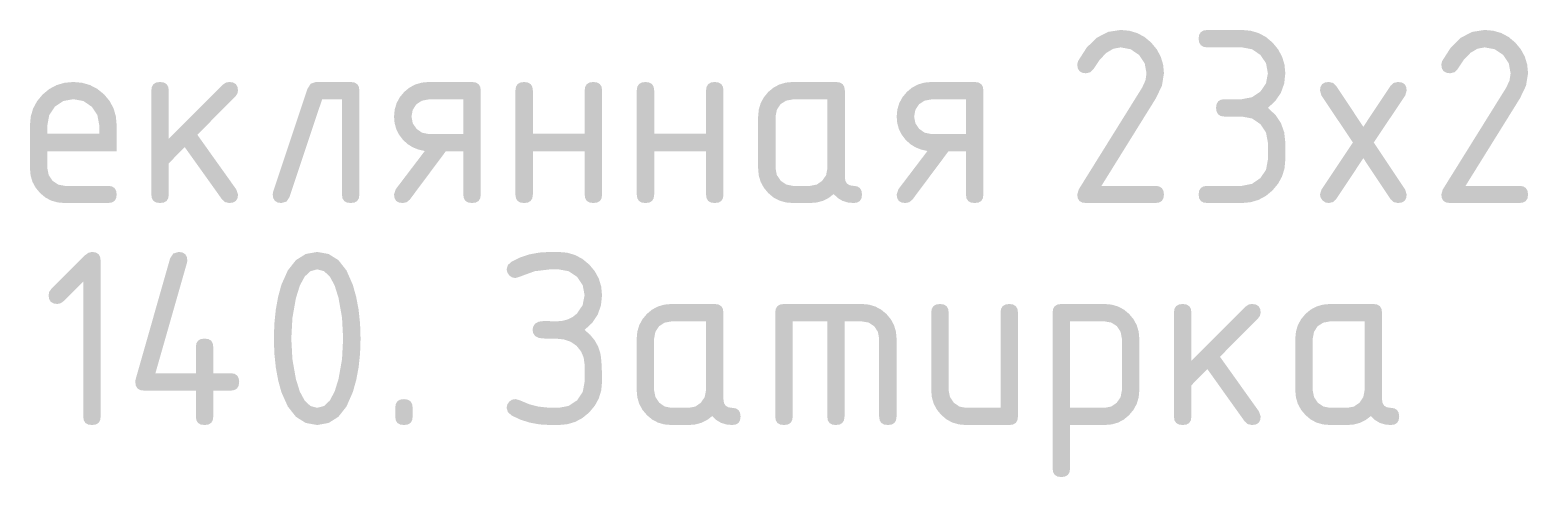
# Model space of a CAD drawing. Header units: millimetres. Extents: x 0 to 1189, y 0 to 841.
# Drawn here: x 1035.58 to 1061.77, y 709.34 to 717.15 of the extents above; entities that cross this region are included whole.
import ezdxf

# ---------------------------------------------------------------- set-up
doc = ezdxf.new("R2010")
doc.units = ezdxf.units.MM

msp = doc.modelspace()

# ---------------------------------------------------------------- hatches: boundary and pattern name
h = msp.add_hatch(color=7)
h.dxf.hatch_style = 2
h.paths.add_polyline_path([(1054.647809, 717.154858), (1054.798385, 717.141344), (1054.938368, 717.100494), (1055.066465, 717.031842), (1055.181385, 716.934923), (1055.278761, 716.818074), (1055.348955, 716.689701), (1055.39145, 716.549442), (1055.40573, 716.396937), (1055.370659, 716.180585), (1055.265721, 715.960925), (1054.313221, 714.428547), (1055.253043, 714.428547), (1055.319921, 714.419038), (1055.367627, 714.390513), (1055.396213, 714.342971), (1055.40573, 714.276411), (1055.396213, 714.210223), (1055.367627, 714.164032), (1055.319921, 714.136963), (1055.253043, 714.128135), (1054.042575, 714.128135), (1053.975697, 714.136963), (1053.927991, 714.164032), (1053.899405, 714.210223), (1053.889888, 714.276411), (1053.915244, 714.365157), (1055.02484, 716.147236), (1055.081891, 716.270639), (1055.100908, 716.396937), (1055.068593, 716.572361), (1054.969719, 716.718846), (1054.82282, 716.817721), (1054.647809, 716.850036), (1054.520719, 716.826256), (1054.399624, 716.754882), (1054.28411, 716.635863), (1054.173764, 716.469146), (1054.119125, 716.415678), (1054.042575, 716.396937), (1053.975697, 716.406531), (1053.927991, 716.435246), (1053.899405, 716.482978), (1053.889888, 716.549623), (1053.902566, 716.608603), (1054.055985, 716.847667), (1054.230746, 717.018363), (1054.427728, 717.120743)])
h = msp.add_hatch(color=7)
h.dxf.hatch_style = 2
h.paths.add_polyline_path([(1056.769629, 715.639567), (1056.464807, 715.639567), (1056.400479, 715.649075), (1056.354082, 715.677601), (1056.325978, 715.725143), (1056.31653, 715.791702), (1056.325978, 715.85858), (1056.354082, 715.906286), (1056.400479, 715.934872), (1056.464807, 715.944389), (1056.769629, 715.944389), (1056.94464, 715.978151), (1057.091539, 716.075578), (1057.190413, 716.221995), (1057.222728, 716.396937), (1057.190413, 716.572361), (1057.091539, 716.718846), (1056.94464, 716.817721), (1056.769629, 716.850036), (1056.164395, 716.850036), (1056.097517, 716.859553), (1056.049811, 716.888138), (1056.021225, 716.935844), (1056.011708, 717.002722), (1056.021225, 717.069281), (1056.049811, 717.116824), (1056.097517, 717.145349), (1056.164395, 717.154858), (1056.769629, 717.154858), (1056.920206, 717.141344), (1057.060189, 717.100494), (1057.188286, 717.031842), (1057.303206, 716.934923), (1057.400581, 716.817531), (1057.470775, 716.688254), (1057.51327, 716.547815), (1057.52755, 716.396937), (1057.508447, 716.218498), (1057.451207, 716.057939), (1057.355933, 715.915571), (1057.222728, 715.791702), (1057.355933, 715.668066), (1057.451207, 715.525672), (1057.508447, 715.364984), (1057.52755, 715.186468), (1057.52755, 714.881646), (1057.51327, 714.731689), (1057.470775, 714.59274), (1057.400581, 714.46485), (1057.303206, 714.348069), (1057.186426, 714.251383), (1057.058535, 714.182705), (1056.919586, 714.141725), (1056.769629, 714.128135), (1056.164395, 714.128135), (1056.097517, 714.136963), (1056.049811, 714.164032), (1056.021225, 714.210223), (1056.011708, 714.276411), (1056.021225, 714.342971), (1056.049811, 714.390513), (1056.097517, 714.419038), (1056.164395, 714.428547), (1056.769629, 714.428547), (1056.94464, 714.463067), (1057.091539, 714.564146), (1057.190413, 714.709184), (1057.222728, 714.886056), (1057.222728, 715.186468), (1057.190413, 715.361479), (1057.091539, 715.508378), (1056.94464, 715.607252)])
h = msp.add_hatch(color=7)
h.dxf.hatch_style = 2
h.paths.add_polyline_path([(1061.01327, 717.154858), (1061.163847, 717.141344), (1061.303829, 717.100494), (1061.431927, 717.031842), (1061.546846, 716.934923), (1061.644222, 716.818074), (1061.714416, 716.689701), (1061.756911, 716.549442), (1061.771191, 716.396937), (1061.73612, 716.180585), (1061.631182, 715.960925), (1060.678682, 714.428547), (1061.618504, 714.428547), (1061.685382, 714.419038), (1061.733088, 714.390513), (1061.761674, 714.342971), (1061.771191, 714.276411), (1061.761674, 714.210223), (1061.733088, 714.164032), (1061.685382, 714.136963), (1061.618504, 714.128135), (1060.408036, 714.128135), (1060.341158, 714.136963), (1060.293452, 714.164032), (1060.264866, 714.210223), (1060.255349, 714.276411), (1060.280705, 714.365157), (1061.390301, 716.147236), (1061.447352, 716.270639), (1061.466369, 716.396937), (1061.434054, 716.572361), (1061.33518, 716.718846), (1061.188281, 716.817721), (1061.01327, 716.850036), (1060.88618, 716.826256), (1060.765085, 716.754882), (1060.649571, 716.635863), (1060.539225, 716.469146), (1060.484586, 716.415678), (1060.408036, 716.396937), (1060.341158, 716.406531), (1060.293452, 716.435246), (1060.264866, 716.482978), (1060.255349, 716.549623), (1060.268027, 716.608603), (1060.421446, 716.847667), (1060.596207, 717.018363), (1060.793189, 717.120743)])
h = msp.add_hatch(color=7)
h.paths.add_polyline_path([(1036.337576, 715.944389), (1036.162565, 715.912074), (1036.015666, 715.8132), (1035.916792, 715.666301), (1035.884477, 715.49129), (1035.884477, 715.338603), (1036.790675, 715.338603), (1036.790675, 715.49129), (1036.75836, 715.666301), (1036.659486, 715.8132), (1036.512587, 715.912074)])
h.paths.add_polyline_path([(1035.884477, 715.034332), (1035.884477, 714.733369), (1035.906801, 714.617752), (1035.973774, 714.517844), (1036.071546, 714.450871), (1036.185441, 714.428547), (1036.94281, 714.428547), (1037.009688, 714.419038), (1037.057394, 714.390513), (1037.08598, 714.342971), (1037.095497, 714.276411), (1037.08598, 714.210223), (1037.057394, 714.164032), (1037.009688, 714.136963), (1036.94281, 714.128135), (1036.185441, 714.128135), (1036.063028, 714.138599), (1035.950692, 714.170509), (1035.848794, 714.22464), (1035.757698, 714.301767), (1035.679881, 714.394785), (1035.624235, 714.496898), (1035.590808, 714.609346), (1035.579655, 714.733369), (1035.579655, 715.48688), (1035.593254, 715.639386), (1035.634294, 715.779644), (1035.703136, 715.908017), (1035.800141, 716.024866), (1035.916671, 716.121553), (1036.044881, 716.190231), (1036.185079, 716.23121), (1036.337576, 716.244801), (1036.490073, 716.231271), (1036.630271, 716.190713), (1036.758481, 716.123181), (1036.875011, 716.028725), (1036.972016, 715.912195), (1037.040858, 715.783985), (1037.081897, 715.643787), (1037.095497, 715.49129), (1037.095497, 715.034332)])
h = msp.add_hatch(color=7)
h.dxf.hatch_style = 2
h.paths.add_polyline_path([(1038.006297, 715.249858), (1038.958797, 716.202358), (1039.005306, 716.234742), (1039.064631, 716.244801), (1039.131509, 716.235353), (1039.179215, 716.20725), (1039.2078, 716.160853), (1039.217317, 716.096524), (1039.205053, 716.038853), (1039.170464, 715.990691), (1038.505698, 715.322067), (1039.187552, 714.365157), (1039.217317, 714.276411), (1039.2078, 714.210223), (1039.179215, 714.164032), (1039.131509, 714.136963), (1039.064631, 714.128135), (1038.991733, 714.143913), (1038.937851, 714.191524), (1038.285764, 715.10599), (1038.006297, 714.822666), (1038.006297, 714.276411), (1037.996789, 714.210223), (1037.968264, 714.164032), (1037.920721, 714.136963), (1037.854162, 714.128135), (1037.787284, 714.136963), (1037.739578, 714.164032), (1037.710992, 714.210223), (1037.701475, 714.276411), (1037.701475, 716.096524), (1037.710992, 716.160853), (1037.739578, 716.20725), (1037.787284, 716.235353), (1037.854162, 716.244801), (1037.920721, 716.235353), (1037.968264, 716.20725), (1037.996789, 716.160853), (1038.006297, 716.096524)])
h = msp.add_hatch(color=7)
h.dxf.hatch_style = 2
h.paths.add_polyline_path([(1040.581217, 716.244801), (1041.186451, 716.244801), (1041.253329, 716.235353), (1041.301035, 716.20725), (1041.329621, 716.160853), (1041.339138, 716.096524), (1041.339138, 714.276411), (1041.329621, 714.210223), (1041.301035, 714.164032), (1041.253329, 714.136963), (1041.186451, 714.128135), (1041.119892, 714.136963), (1041.07235, 714.164032), (1041.043824, 714.210223), (1041.034316, 714.276411), (1041.034316, 715.939979), (1040.68705, 715.939979), (1040.11544, 714.229558), (1040.064728, 714.153422), (1039.975982, 714.128135), (1039.909104, 714.137643), (1039.861399, 714.166168), (1039.832813, 714.213711), (1039.823296, 714.28027), (1039.832115, 714.327123), (1040.429081, 716.12188), (1040.489026, 716.215173)])
h = msp.add_hatch(color=7)
h.paths.add_polyline_path([(1042.483102, 715.038191), (1042.372747, 715.062307), (1042.271229, 715.102959), (1042.179322, 715.160974), (1042.097803, 715.23718), (1042.030925, 715.326408), (1041.983219, 715.422664), (1041.954633, 715.526774), (1041.945116, 715.639567), (1041.95627, 715.76173), (1041.989696, 715.874385), (1042.045343, 715.977531), (1042.123159, 716.071168), (1042.214256, 716.146435), (1042.316153, 716.200773), (1042.428489, 716.233717), (1042.550902, 716.244801), (1043.308272, 716.244801), (1043.375149, 716.235353), (1043.422855, 716.20725), (1043.451441, 716.160853), (1043.460958, 716.096524), (1043.460958, 714.276411), (1043.451441, 714.210223), (1043.422855, 714.164032), (1043.375149, 714.136963), (1043.308272, 714.128135), (1043.241712, 714.136963), (1043.19417, 714.164032), (1043.165645, 714.210223), (1043.156136, 714.276411), (1043.156136, 715.034332), (1042.851314, 715.034332), (1042.220173, 714.187666), (1042.165396, 714.141984), (1042.097803, 714.128135), (1042.030925, 714.136963), (1041.983219, 714.164032), (1041.954633, 714.210223), (1041.945116, 714.276411), (1041.974882, 714.369567)])
h.paths.add_polyline_path([(1042.249938, 715.639567), (1042.272262, 715.523467), (1042.339235, 715.42349), (1042.437007, 715.357), (1042.550902, 715.334745), (1043.156136, 715.334745), (1043.156136, 715.939979), (1042.550902, 715.939979), (1042.433148, 715.918206), (1042.334825, 715.855092), (1042.271711, 715.756838)])
h = msp.add_hatch(color=7)
h.dxf.hatch_style = 2
h.paths.add_polyline_path([(1044.371759, 715.034332), (1044.371759, 714.276411), (1044.36225, 714.210223), (1044.333725, 714.164032), (1044.286182, 714.136963), (1044.219623, 714.128135), (1044.152745, 714.136963), (1044.105039, 714.164032), (1044.076454, 714.210223), (1044.066937, 714.276411), (1044.066937, 716.096524), (1044.076454, 716.160853), (1044.105039, 716.20725), (1044.152745, 716.235353), (1044.219623, 716.244801), (1044.286182, 716.235353), (1044.333725, 716.20725), (1044.36225, 716.160853), (1044.371759, 716.096524), (1044.371759, 715.338603), (1045.277956, 715.338603), (1045.277956, 716.096524), (1045.287465, 716.160853), (1045.31599, 716.20725), (1045.363533, 716.235353), (1045.430092, 716.244801), (1045.49697, 716.235353), (1045.544676, 716.20725), (1045.573261, 716.160853), (1045.582779, 716.096524), (1045.582779, 714.276411), (1045.573261, 714.210223), (1045.544676, 714.164032), (1045.49697, 714.136963), (1045.430092, 714.128135), (1045.363533, 714.136963), (1045.31599, 714.164032), (1045.287465, 714.210223), (1045.277956, 714.276411), (1045.277956, 715.034332)])
h = msp.add_hatch(color=7)
h.dxf.hatch_style = 2
h.paths.add_polyline_path([(1046.493579, 715.034332), (1046.493579, 714.276411), (1046.484071, 714.210223), (1046.455545, 714.164032), (1046.408003, 714.136963), (1046.341444, 714.128135), (1046.274566, 714.136963), (1046.22686, 714.164032), (1046.198274, 714.210223), (1046.188757, 714.276411), (1046.188757, 716.096524), (1046.198274, 716.160853), (1046.22686, 716.20725), (1046.274566, 716.235353), (1046.341444, 716.244801), (1046.408003, 716.235353), (1046.455545, 716.20725), (1046.484071, 716.160853), (1046.493579, 716.096524), (1046.493579, 715.338603), (1047.399777, 715.338603), (1047.399777, 716.096524), (1047.409285, 716.160853), (1047.437811, 716.20725), (1047.485353, 716.235353), (1047.551912, 716.244801), (1047.61879, 716.235353), (1047.666496, 716.20725), (1047.695082, 716.160853), (1047.704599, 716.096524), (1047.704599, 714.276411), (1047.695082, 714.210223), (1047.666496, 714.164032), (1047.61879, 714.136963), (1047.551912, 714.128135), (1047.485353, 714.136963), (1047.437811, 714.164032), (1047.409285, 714.210223), (1047.399777, 714.276411), (1047.399777, 715.034332)])
h = msp.add_hatch(color=7)
h.paths.add_polyline_path([(1049.521597, 715.939979), (1048.916363, 715.939979), (1048.79861, 715.918206), (1048.700287, 715.855092), (1048.637172, 715.756838), (1048.615399, 715.639567), (1048.615399, 714.733369), (1048.637724, 714.617752), (1048.704696, 714.517844), (1048.802468, 714.450871), (1048.916363, 714.428547), (1049.220634, 714.428547), (1049.336182, 714.450871), (1049.4323, 714.517844), (1049.499273, 714.616098), (1049.521597, 714.733369)])
h.paths.add_polyline_path([(1050.126832, 714.276411), (1050.117383, 714.210223), (1050.08928, 714.164032), (1050.042883, 714.136963), (1049.978555, 714.128135), (1049.876158, 714.137712), (1049.784458, 714.16672), (1049.70299, 714.215571), (1049.631289, 714.28468), (1049.541622, 714.215571), (1049.443531, 714.16672), (1049.336656, 714.137712), (1049.220634, 714.128135), (1048.916363, 714.128135), (1048.79395, 714.138599), (1048.681614, 714.170509), (1048.579717, 714.22464), (1048.48862, 714.301767), (1048.410804, 714.394785), (1048.355157, 714.496898), (1048.321731, 714.609346), (1048.310577, 714.733369), (1048.310577, 715.639567), (1048.321731, 715.76173), (1048.355157, 715.874385), (1048.410804, 715.977531), (1048.48862, 716.071168), (1048.579717, 716.146435), (1048.681614, 716.200773), (1048.79395, 716.233717), (1048.916363, 716.244801), (1049.673733, 716.244801), (1049.740611, 716.235353), (1049.788317, 716.20725), (1049.816902, 716.160853), (1049.826419, 716.096524), (1049.826419, 714.581234), (1049.835928, 714.514356), (1049.864453, 714.46665), (1049.911995, 714.438064), (1049.978555, 714.428547), (1050.042883, 714.419038), (1050.08928, 714.390513), (1050.117383, 714.342971)])
h = msp.add_hatch(color=7)
h.paths.add_polyline_path([(1051.271091, 715.038191), (1051.160736, 715.062307), (1051.059218, 715.102959), (1050.967311, 715.160974), (1050.885792, 715.23718), (1050.818914, 715.326408), (1050.771208, 715.422664), (1050.742622, 715.526774), (1050.733105, 715.639567), (1050.744259, 715.76173), (1050.777685, 715.874385), (1050.833332, 715.977531), (1050.911148, 716.071168), (1051.002245, 716.146435), (1051.104142, 716.200773), (1051.216478, 716.233717), (1051.338891, 716.244801), (1052.096261, 716.244801), (1052.163139, 716.235353), (1052.210845, 716.20725), (1052.23943, 716.160853), (1052.248947, 716.096524), (1052.248947, 714.276411), (1052.23943, 714.210223), (1052.210845, 714.164032), (1052.163139, 714.136963), (1052.096261, 714.128135), (1052.029701, 714.136963), (1051.982159, 714.164032), (1051.953634, 714.210223), (1051.944125, 714.276411), (1051.944125, 715.034332), (1051.639303, 715.034332), (1051.008162, 714.187666), (1050.953385, 714.141984), (1050.885792, 714.128135), (1050.818914, 714.136963), (1050.771208, 714.164032), (1050.742622, 714.210223), (1050.733105, 714.276411), (1050.762871, 714.369567)])
h.paths.add_polyline_path([(1051.037927, 715.639567), (1051.060252, 715.523467), (1051.127224, 715.42349), (1051.224996, 715.357), (1051.338891, 715.334745), (1051.944125, 715.334745), (1051.944125, 715.939979), (1051.338891, 715.939979), (1051.221138, 715.918206), (1051.122814, 715.855092), (1051.0597, 715.756838)])
h = msp.add_hatch(color=7)
h.dxf.hatch_style = 2
h.paths.add_polyline_path([(1059.073351, 715.186468), (1059.624015, 714.360747), (1059.649371, 714.276411), (1059.639854, 714.210223), (1059.611268, 714.164032), (1059.563562, 714.136963), (1059.496684, 714.128135), (1059.423786, 714.143913), (1059.369905, 714.191524), (1058.89145, 714.911411), (1058.412995, 714.191524), (1058.359114, 714.143913), (1058.286215, 714.128135), (1058.228544, 714.138194), (1058.180382, 714.170578), (1058.145793, 714.220394), (1058.133529, 714.276411), (1058.158885, 714.360747), (1058.709549, 715.186468), (1058.158885, 716.007779), (1058.133529, 716.096524), (1058.143046, 716.160853), (1058.171631, 716.20725), (1058.219337, 716.235353), (1058.286215, 716.244801), (1058.359114, 716.229023), (1058.412995, 716.181411), (1058.89145, 715.461524), (1059.369905, 716.181411), (1059.423786, 716.229023), (1059.496684, 716.244801), (1059.563562, 716.235973), (1059.611268, 716.208903), (1059.639854, 716.162713), (1059.649371, 716.096524), (1059.624015, 716.007779)])
h = msp.add_hatch(color=7)
h.dxf.hatch_style = 2
h.paths.add_polyline_path([(1036.511332, 712.756041), (1036.164066, 712.408776), (1036.115904, 712.374669), (1036.058233, 712.362473), (1035.991355, 712.371982), (1035.943649, 712.400507), (1035.915063, 712.44805), (1035.905546, 712.514609), (1035.915606, 712.572486), (1035.94799, 712.620442), (1036.540546, 713.21355), (1036.602006, 713.257303), (1036.663467, 713.27253), (1036.730026, 713.263021), (1036.777569, 713.234496), (1036.806094, 713.186954), (1036.815602, 713.120394), (1036.815602, 710.394084), (1036.806094, 710.327895), (1036.777569, 710.281705), (1036.730026, 710.254635), (1036.663467, 710.245807), (1036.596908, 710.254635), (1036.549365, 710.281705), (1036.52084, 710.327895), (1036.511332, 710.394084)])
h = msp.add_hatch(color=7)
h.dxf.hatch_style = 2
h.paths.add_polyline_path([(1037.421573, 710.999318), (1037.425983, 711.041762), (1038.031217, 713.162838), (1038.084892, 713.244556), (1038.179494, 713.27253), (1038.246053, 713.263021), (1038.293596, 713.234496), (1038.322121, 713.186954), (1038.33163, 713.120394), (1038.323361, 713.077951), (1037.773249, 711.152005), (1038.479907, 711.152005), (1038.479907, 711.608962), (1038.489424, 711.674918), (1038.518009, 711.721134), (1038.565715, 711.748333), (1038.632593, 711.757239), (1038.699152, 711.748333), (1038.746695, 711.721134), (1038.77522, 711.674918), (1038.784729, 711.608962), (1038.784729, 711.152005), (1039.089551, 711.152005), (1039.153879, 711.14241), (1039.200276, 711.113695), (1039.228379, 711.065963), (1039.237828, 710.999318), (1039.228379, 710.932759), (1039.200276, 710.885216), (1039.153879, 710.856691), (1039.089551, 710.847183), (1038.784729, 710.847183), (1038.784729, 710.394084), (1038.77522, 710.327895), (1038.746695, 710.281705), (1038.699152, 710.254635), (1038.632593, 710.245807), (1038.565715, 710.254635), (1038.518009, 710.281705), (1038.489424, 710.327895), (1038.479907, 710.394084), (1038.479907, 710.847183), (1037.57426, 710.847183), (1037.507382, 710.856691), (1037.459676, 710.885216), (1037.43109, 710.932759)])
h = msp.add_hatch(color=7)
h.paths.add_polyline_path([(1041.054978, 711.757239), (1041.03541, 712.123935), (1040.974501, 712.468307), (1040.906125, 712.687492), (1040.82147, 712.843478), (1040.720175, 712.936728), (1040.60188, 712.967708), (1040.485211, 712.936659), (1040.383736, 712.842926), (1040.298177, 712.685632), (1040.229258, 712.463897), (1040.168349, 712.118423), (1040.148781, 711.757239), (1040.168349, 711.394126), (1040.229258, 711.05003), (1040.297635, 710.830155), (1040.382289, 710.672654), (1040.483584, 710.577888), (1040.60188, 710.546219), (1040.720175, 710.577888), (1040.82147, 710.672654), (1040.906125, 710.830155), (1040.974501, 711.05003), (1041.03541, 711.394126)])
h.paths.add_polyline_path([(1041.359801, 711.757239), (1041.351093, 711.496118), (1041.325281, 711.252877), (1041.282828, 711.027826), (1041.224202, 710.821276), (1041.113399, 710.569043), (1040.971952, 710.389261), (1040.801049, 710.281619), (1040.60188, 710.245807), (1040.401013, 710.281619), (1040.229809, 710.389261), (1040.087957, 710.569043), (1039.975148, 710.821276), (1039.91907, 711.027826), (1039.877927, 711.252877), (1039.852597, 711.496118), (1039.843959, 711.757239), (1039.852597, 712.020668), (1039.877927, 712.265184), (1039.91907, 712.490683), (1039.975148, 712.697061), (1040.087957, 712.949526), (1040.229809, 713.129283), (1040.401013, 713.236796), (1040.60188, 713.27253), (1040.801049, 713.236796), (1040.971952, 713.129283), (1041.113399, 712.949526), (1041.224202, 712.697061), (1041.282828, 712.488822), (1041.325281, 712.26353), (1041.351093, 712.020048)])
h = msp.add_hatch(color=7)
h.dxf.hatch_style = 2
h.paths.add_polyline_path([(1044.671302, 712.967708), (1044.404032, 712.935393), (1044.133867, 712.836519), (1044.066068, 712.815572), (1044.008397, 712.827561), (1043.960235, 712.861874), (1043.925646, 712.913344), (1043.913381, 712.967708), (1043.935706, 713.045222), (1044.002678, 713.103307), (1044.154125, 713.177884), (1044.31632, 713.230706), (1044.48885, 713.262134), (1044.671302, 713.27253), (1044.823438, 713.27253), (1044.973627, 713.259016), (1045.11255, 713.218166), (1045.240312, 713.149514), (1045.357014, 713.052595), (1045.454622, 712.935746), (1045.52479, 712.807373), (1045.567156, 712.667115), (1045.581359, 712.514609), (1045.562333, 712.33617), (1045.505222, 712.175611), (1045.409974, 712.033243), (1045.276537, 711.909374), (1045.37486, 711.822257), (1045.453752, 711.725475), (1045.512801, 711.619082), (1045.551593, 711.503129), (1045.563453, 711.426191), (1045.572884, 711.316336), (1045.579111, 711.173924), (1045.581359, 710.999318), (1045.567156, 710.849362), (1045.52479, 710.710412), (1045.454622, 710.582522), (1045.357014, 710.465742), (1045.240312, 710.369055), (1045.11255, 710.300377), (1044.973627, 710.259398), (1044.823438, 710.245807), (1044.671302, 710.245807), (1044.491331, 710.256142), (1044.319627, 710.287148), (1044.156605, 710.338824), (1044.002678, 710.411171), (1043.935706, 710.470634), (1043.913381, 710.546219), (1043.925646, 710.606095), (1043.960235, 710.656462), (1044.008397, 710.688846), (1044.066068, 710.698906), (1044.133867, 710.681818), (1044.308741, 710.608851), (1044.467904, 710.567716), (1044.614252, 710.552214), (1044.823438, 710.546219), (1044.998862, 710.580188), (1045.145347, 710.677408), (1045.244222, 710.824307), (1045.276537, 710.999318), (1045.276537, 711.30414), (1045.261309, 711.421067), (1045.217557, 711.528485), (1045.138853, 711.628642), (1045.036896, 711.700119), (1044.911994, 711.742968), (1044.764458, 711.757239), (1044.671302, 711.757239), (1044.586415, 711.757239), (1044.479204, 711.767299), (1044.413334, 711.799683), (1044.378745, 711.849568), (1044.36648, 711.909374), (1044.378745, 711.96925), (1044.413334, 712.019618), (1044.476517, 712.053931), (1044.578147, 712.06592), (1044.666893, 712.062061), (1044.768867, 712.057651), (1044.882194, 712.066359), (1044.981774, 712.092171), (1045.067919, 712.134623), (1045.140938, 712.19325), (1045.242224, 712.341321), (1045.276537, 712.514609), (1045.244222, 712.690033), (1045.145347, 712.836519), (1044.997208, 712.935393), (1044.823438, 712.967708)])
h = msp.add_hatch(color=7)
h.paths.add_polyline_path([(1047.39855, 712.057651), (1046.793316, 712.057651), (1046.675563, 712.035878), (1046.57724, 711.972764), (1046.514126, 711.87451), (1046.492353, 711.757239), (1046.492353, 710.851041), (1046.514677, 710.735424), (1046.581649, 710.635516), (1046.679421, 710.568543), (1046.793316, 710.546219), (1047.097587, 710.546219), (1047.213135, 710.568543), (1047.309254, 710.635516), (1047.376226, 710.73377), (1047.39855, 710.851041)])
h.paths.add_polyline_path([(1048.003785, 710.394084), (1047.994337, 710.327895), (1047.966233, 710.281705), (1047.919836, 710.254635), (1047.855508, 710.245807), (1047.753111, 710.255384), (1047.661411, 710.284392), (1047.579943, 710.333243), (1047.508242, 710.402352), (1047.418575, 710.333243), (1047.320485, 710.284392), (1047.213609, 710.255384), (1047.097587, 710.245807), (1046.793316, 710.245807), (1046.670903, 710.256271), (1046.558567, 710.288181), (1046.45667, 710.342312), (1046.365573, 710.41944), (1046.287757, 710.512457), (1046.23211, 710.61457), (1046.198684, 710.727018), (1046.187531, 710.851041), (1046.187531, 711.757239), (1046.198684, 711.879402), (1046.23211, 711.992057), (1046.287757, 712.095203), (1046.365573, 712.188841), (1046.45667, 712.264107), (1046.558567, 712.318445), (1046.670903, 712.351389), (1046.793316, 712.362473), (1047.550686, 712.362473), (1047.617564, 712.353025), (1047.66527, 712.324922), (1047.693855, 712.278525), (1047.703373, 712.214197), (1047.703373, 710.698906), (1047.712881, 710.632028), (1047.741406, 710.584322), (1047.788949, 710.555736), (1047.855508, 710.546219), (1047.919836, 710.536711), (1047.966233, 710.508185), (1047.994337, 710.460643)])
h = msp.add_hatch(color=7)
h.dxf.hatch_style = 2
h.paths.add_polyline_path([(1048.762602, 712.362473), (1050.125758, 712.362473), (1050.247232, 712.351389), (1050.358371, 712.318445), (1050.460001, 712.264107), (1050.55295, 712.188841), (1050.630766, 712.095203), (1050.686413, 711.992057), (1050.719839, 711.879402), (1050.730992, 711.757239), (1050.730992, 710.394084), (1050.721475, 710.327895), (1050.692889, 710.281705), (1050.645183, 710.254635), (1050.578306, 710.245807), (1050.511746, 710.254635), (1050.464204, 710.281705), (1050.435679, 710.327895), (1050.42617, 710.394084), (1050.42617, 711.757239), (1050.404397, 711.87451), (1050.341283, 711.972764), (1050.243029, 712.037532), (1050.125758, 712.057651), (1049.820936, 712.057651), (1049.820936, 710.394084), (1049.811419, 710.327895), (1049.782833, 710.281705), (1049.735127, 710.254635), (1049.668249, 710.245807), (1049.604153, 710.254635), (1049.55773, 710.281705), (1049.529498, 710.327895), (1049.519972, 710.394084), (1049.519972, 712.057651), (1048.914738, 712.057651), (1048.914738, 710.394084), (1048.905229, 710.327895), (1048.876704, 710.281705), (1048.829162, 710.254635), (1048.762602, 710.245807), (1048.695725, 710.254635), (1048.648019, 710.281705), (1048.619433, 710.327895), (1048.609916, 710.394084), (1048.609916, 712.214197), (1048.619433, 712.278525), (1048.648019, 712.324922), (1048.695725, 712.353025)])
h = msp.add_hatch(color=7)
h.dxf.hatch_style = 2
h.paths.add_polyline_path([(1052.853086, 712.214197), (1052.853086, 710.394084), (1052.843569, 710.327895), (1052.814983, 710.281705), (1052.767277, 710.254635), (1052.700399, 710.245807), (1051.94303, 710.245807), (1051.820617, 710.256271), (1051.708281, 710.288181), (1051.606383, 710.342312), (1051.515287, 710.41944), (1051.43747, 710.512457), (1051.381824, 710.61457), (1051.348398, 710.727018), (1051.337244, 710.851041), (1051.337244, 712.214197), (1051.346761, 712.278525), (1051.375347, 712.324922), (1051.423053, 712.353025), (1051.489931, 712.362473), (1051.55649, 712.353025), (1051.604032, 712.324922), (1051.632558, 712.278525), (1051.642066, 712.214197), (1051.642066, 710.851041), (1051.66439, 710.735424), (1051.731363, 710.635516), (1051.829135, 710.568543), (1051.94303, 710.546219), (1052.548264, 710.546219), (1052.548264, 712.214197), (1052.557772, 712.278525), (1052.586298, 712.324922), (1052.63384, 712.353025), (1052.700399, 712.362473), (1052.767277, 712.353025), (1052.814983, 712.324922), (1052.843569, 712.278525)])
h = msp.add_hatch(color=7)
h.paths.add_polyline_path([(1053.458922, 712.214197), (1053.468439, 712.278525), (1053.497024, 712.324922), (1053.54473, 712.353025), (1053.611608, 712.362473), (1054.368978, 712.362473), (1054.491391, 712.351389), (1054.603727, 712.318445), (1054.705624, 712.264107), (1054.796721, 712.188841), (1054.874537, 712.095203), (1054.930184, 711.992057), (1054.96361, 711.879402), (1054.974764, 711.757239), (1054.974764, 710.851041), (1054.96361, 710.728878), (1054.930184, 710.616223), (1054.874537, 710.513077), (1054.796721, 710.41944), (1054.705624, 710.342312), (1054.603727, 710.288181), (1054.491391, 710.256271), (1054.368978, 710.245807), (1053.763744, 710.245807), (1053.763744, 709.484027), (1053.754235, 709.419699), (1053.72571, 709.373302), (1053.678168, 709.345199), (1053.611608, 709.33575), (1053.54473, 709.345199), (1053.497024, 709.373302), (1053.468439, 709.419699), (1053.458922, 709.484027)])
h.paths.add_polyline_path([(1053.763744, 712.057651), (1053.763744, 710.546219), (1054.368978, 710.546219), (1054.484527, 710.568543), (1054.580645, 710.635516), (1054.647617, 710.73377), (1054.669942, 710.851041), (1054.669942, 711.757239), (1054.648169, 711.87451), (1054.585055, 711.972764), (1054.486732, 712.037532), (1054.368978, 712.057651)])
h = msp.add_hatch(color=7)
h.dxf.hatch_style = 2
h.paths.add_polyline_path([(1055.885421, 711.36753), (1056.837921, 712.32003), (1056.88443, 712.352414), (1056.943755, 712.362473), (1057.010633, 712.353025), (1057.058339, 712.324922), (1057.086924, 712.278525), (1057.096441, 712.214197), (1057.084177, 712.156526), (1057.049588, 712.108363), (1056.384823, 711.439739), (1057.066676, 710.482829), (1057.096441, 710.394084), (1057.086924, 710.327895), (1057.058339, 710.281705), (1057.010633, 710.254635), (1056.943755, 710.245807), (1056.870857, 710.261585), (1056.816975, 710.309197), (1056.164888, 711.223663), (1055.885421, 710.940338), (1055.885421, 710.394084), (1055.875913, 710.327895), (1055.847388, 710.281705), (1055.799845, 710.254635), (1055.733286, 710.245807), (1055.666408, 710.254635), (1055.618702, 710.281705), (1055.590117, 710.327895), (1055.580599, 710.394084), (1055.580599, 712.214197), (1055.590117, 712.278525), (1055.618702, 712.324922), (1055.666408, 712.353025), (1055.733286, 712.362473), (1055.799845, 712.353025), (1055.847388, 712.324922), (1055.875913, 712.278525), (1055.885421, 712.214197)])
h = msp.add_hatch(color=7)
h.paths.add_polyline_path([(1058.913297, 712.057651), (1058.308063, 712.057651), (1058.190309, 712.035878), (1058.091986, 711.972764), (1058.028872, 711.87451), (1058.007099, 711.757239), (1058.007099, 710.851041), (1058.029423, 710.735424), (1058.096396, 710.635516), (1058.194168, 710.568543), (1058.308063, 710.546219), (1058.612334, 710.546219), (1058.727882, 710.568543), (1058.824, 710.635516), (1058.890973, 710.73377), (1058.913297, 710.851041)])
h.paths.add_polyline_path([(1059.518532, 710.394084), (1059.509083, 710.327895), (1059.48098, 710.281705), (1059.434583, 710.254635), (1059.370255, 710.245807), (1059.267858, 710.255384), (1059.176158, 710.284392), (1059.09469, 710.333243), (1059.022989, 710.402352), (1058.933322, 710.333243), (1058.835231, 710.284392), (1058.728356, 710.255384), (1058.612334, 710.245807), (1058.308063, 710.245807), (1058.18565, 710.256271), (1058.073314, 710.288181), (1057.971417, 710.342312), (1057.88032, 710.41944), (1057.802504, 710.512457), (1057.746857, 710.61457), (1057.713431, 710.727018), (1057.702277, 710.851041), (1057.702277, 711.757239), (1057.713431, 711.879402), (1057.746857, 711.992057), (1057.802504, 712.095203), (1057.88032, 712.188841), (1057.971417, 712.264107), (1058.073314, 712.318445), (1058.18565, 712.351389), (1058.308063, 712.362473), (1059.065433, 712.362473), (1059.13231, 712.353025), (1059.180016, 712.324922), (1059.208602, 712.278525), (1059.218119, 712.214197), (1059.218119, 710.698906), (1059.227628, 710.632028), (1059.256153, 710.584322), (1059.303695, 710.555736), (1059.370255, 710.546219), (1059.434583, 710.536711), (1059.48098, 710.508185), (1059.509083, 710.460643)])
h = msp.add_hatch(color=7)
h.dxf.hatch_style = 2
h.paths.add_polyline_path([(1041.965636, 710.546219), (1041.975153, 710.613097), (1042.003739, 710.660803), (1042.051445, 710.689389), (1042.118323, 710.698906), (1042.184882, 710.689389), (1042.232424, 710.660803), (1042.26095, 710.613097), (1042.270458, 710.546219), (1042.270458, 710.394084), (1042.26095, 710.327895), (1042.232424, 710.281705), (1042.184882, 710.254635), (1042.118323, 710.245807), (1042.051445, 710.254635), (1042.003739, 710.281705), (1041.975153, 710.327895), (1041.965636, 710.394084)])

doc.saveas('drawing.dxf')
